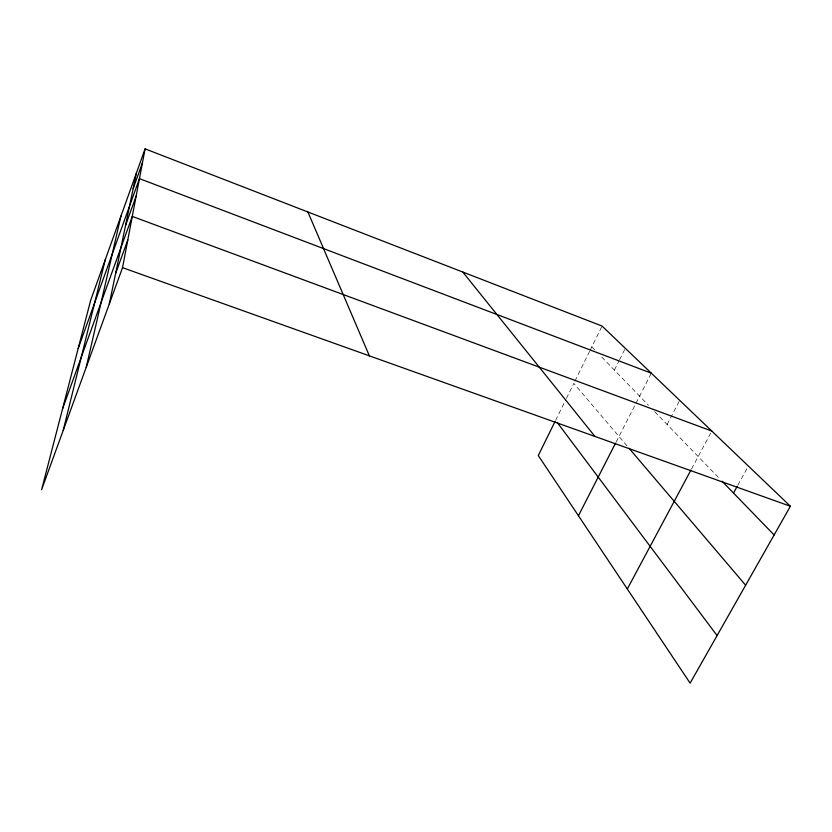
<?xml version="1.0" encoding="UTF-8"?>
<svg xmlns="http://www.w3.org/2000/svg" width="832" height="832" viewBox="0 0 832 832"><rect width="100%" height="100%" fill="white"/><g stroke="black" fill="none" stroke-linecap="round" stroke-linejoin="round"><path stroke-width="0.62" stroke-dasharray="4.16 3.12" d="M555.61 420.326L565.843 399.537M566.415 398.382L573.81 383.375L627.359 446.274M574.943 381.087L589.576 351.374M590.138 350.23L602.046 326.05M614.38 370.094L618.987 360.922M619.559 359.767L625.31 348.306M616.106 442.094L651.331 373.194M667.108 424.518L679.723 400.358M691.579 468.874L711.807 431.059M737.849 485.181L747.75 467.168M591.822 346.809L595.431 350.532M601.744 357.053L648.482 405.288M654.69 411.694L720.262 479.378"/><path stroke-width="1.25" d="M145.101 148.855L90.667 300.31L41.6 489.694L122.533 267.665L145.101 148.855L602.046 326.05L790.4 506.251L690.123 683.145L538.273 455.53L555.048 421.46M109.294 303.982L136.344 173.222M86.226 367.276L120.952 216.06M63.222 430.383L105.414 259.262M133.162 188.614L142.459 162.802M78.177 348.494L139.443 178.63L651.331 373.194M125.549 225.43L136.105 196.196M62.525 408.928L132.267 216.414L711.807 431.059M115.586 273.551L127.795 239.938M578.438 515.746L615.524 443.217M627.318 589.004L690.976 469.997M733.512 493.064L737.225 486.304M122.533 267.665L790.4 506.251M722.03 481.198L774.124 534.976M629.034 448.25L745.638 585.218M462.79 272.043L594.932 436.426M557.159 422.396L717.09 635.575M307.892 211.983L369.377 355.846"/></g></svg>
